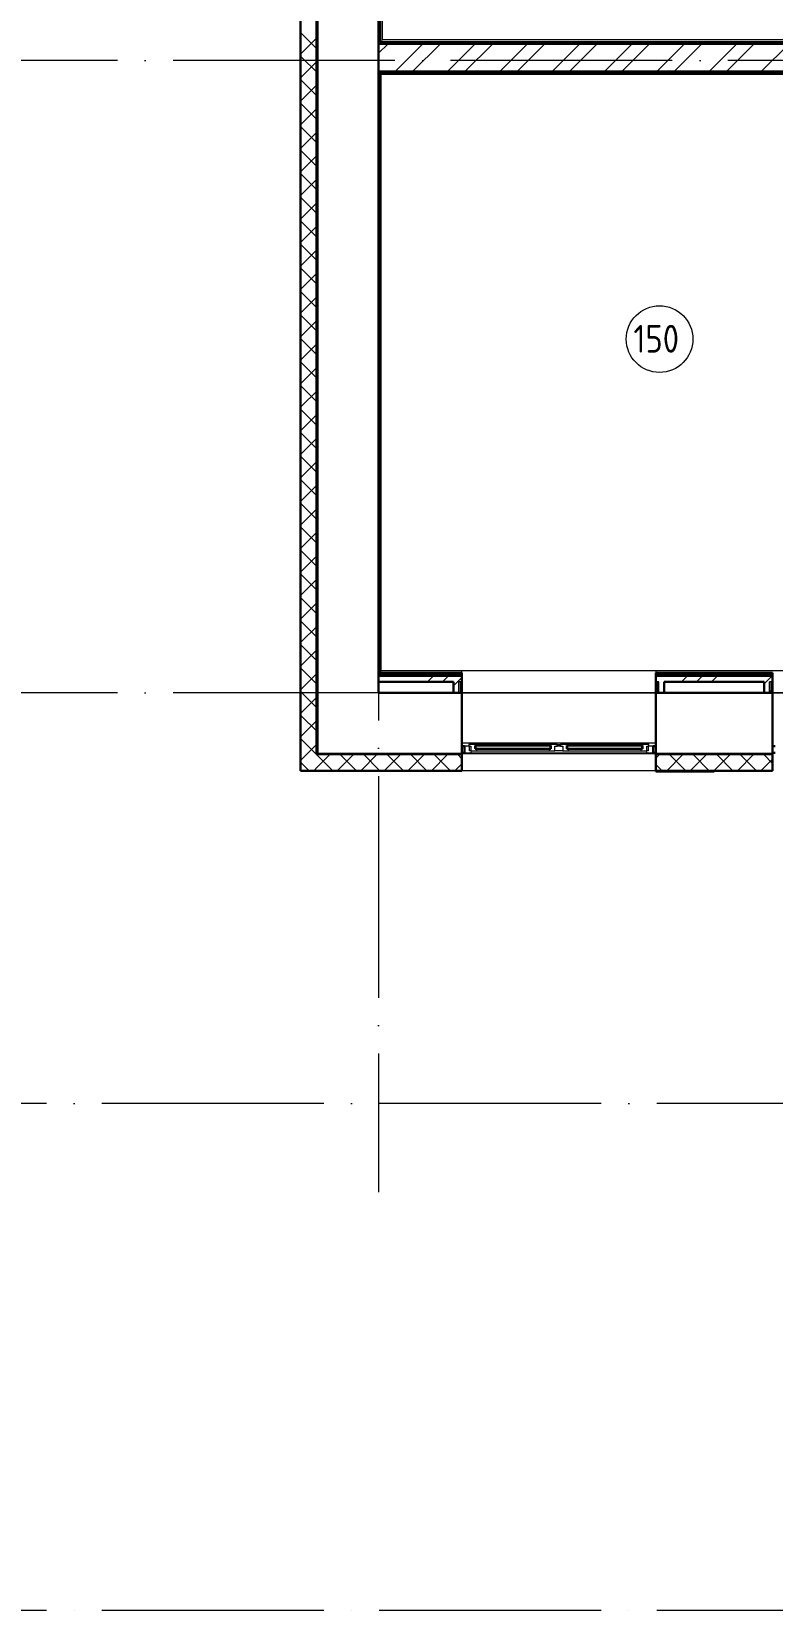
# Model space of a CAD drawing. Header units: millimetres. Extents: x -695119 to 412940, y -249585 to 622758.
# Drawn here: x -16635 to -9958, y 88365 to 102594 of the extents above; entities that cross this region are included whole.
import ezdxf

# ---------------------------------------------------------------- set-up
doc = ezdxf.new("R2010")
doc.units = ezdxf.units.MM
doc.linetypes.add('ADSK_Линия сетки', pattern=[25, 20, -2.5, 0, -2.5])
for name, color, linetype, lineweight in [('_ Окна', 252, 'Continuous', 30), ('Марки помещений', 8, 'Continuous', 20), ('Ограждение', 8, 'Continuous', 9), ('Окна', 252, 'Continuous', 9), ('Оси', 252, 'Continuous', 9), ('Стены внутренние', 252, 'Continuous', 18), ('Стены наружные', 252, 'Continuous', 18), ('Стены штриховка', 7, 'Continuous', 9)]:
    doc.layers.add(name, color=color, linetype=linetype, lineweight=lineweight)
doc.styles.add('GOST Common_3', font='', dxfattribs={"height": 3.5})
doc.styles.get('GOST Common_3').set_extended_font_data('GOST type B')

# ---------------------------------------------------------------- blocks, each defined once
blk = doc.blocks.new('1 этаж')
at = {"layer": '_ Окна', "color": 251, "true_color": 0x636466}
for p, q in [((-57683, 14976), (-57708, 14976)), ((-57683, 14918), (-57683, 14976)), ((-57585, 14984), (-57588, 14984)), ((-57588, 14984), (-57588, 14952)), ((-57588, 14952), (-57585, 14952)), ((-56908, 14984), (-57585, 14984)), ((-57585, 14984), (-57585, 14952)), ((-57585, 14952), (-57585, 14984)), ((-57585, 14952), (-56908, 14952)), ((-56908, 14952), (-56908, 14984)), ((-56908, 14984), (-56908, 14952)), ((-56905, 14984), (-56908, 14984)), ((-56908, 14952), (-56905, 14952)), ((-56905, 14952), (-56905, 14984)), ((-56758, 14984), (-56761, 14984)), ((-56761, 14984), (-56761, 14952)), ((-56761, 14952), (-56758, 14952)), ((-56081, 14984), (-56758, 14984)), ((-56758, 14984), (-56758, 14952)), ((-56758, 14952), (-56758, 14984)), ((-56758, 14952), (-56081, 14952)), ((-56081, 14952), (-56081, 14984)), ((-56081, 14984), (-56081, 14952)), ((-56078, 14984), (-56081, 14984)), ((-56081, 14952), (-56078, 14952)), ((-56078, 14952), (-56078, 14984)), ((-55958, 14976), (-55983, 14976)), ((-55983, 14976), (-55983, 14918)), ((-54883, 14976), (-54908, 14976)), ((-57708, 14918), (-57683, 14918)), ((-55983, 14918), (-55958, 14918)), ((-54908, 14918), (-54883, 14918))]:
    blk.add_line(p, q, dxfattribs=at)
at = {"layer": '_ Окна', "color": 251, "lineweight": 18, "true_color": 0x636466}
for p, q in [((-57645, 14976), (-57683, 14976)), ((-57683, 14976), (-57683, 14918)), ((-57589, 14993), (-57645, 14993)), ((-57645, 14993), (-57645, 14976)), ((-57645, 14976), (-57625, 14976)), ((-57637, 14935), (-57637, 14976)), ((-57625, 14976), (-57625, 14935)), ((-57588, 14992), (-57589, 14993)), ((-57587, 14993), (-57588, 14992)), ((-57588, 14952), (-57588, 14984)), ((-57588, 14984), (-57570, 14984)), ((-57570, 14952), (-57588, 14952)), ((-57572, 14993), (-57587, 14993)), ((-57574, 14935), (-57570, 14952)), ((-57570, 14984), (-57572, 14993)), ((-56920, 14993), (-56923, 14984)), ((-56923, 14984), (-56905, 14984)), ((-56905, 14952), (-56923, 14952)), ((-56923, 14952), (-56918, 14935)), ((-56906, 14993), (-56920, 14993)), ((-56905, 14992), (-56906, 14993)), ((-56904, 14993), (-56905, 14992)), ((-56905, 14984), (-56905, 14952)), ((-56848, 14993), (-56904, 14993)), ((-56868, 14935), (-56868, 14976)), ((-56868, 14976), (-56848, 14976)), ((-56848, 14976), (-56848, 14993)), ((-56762, 14993), (-56818, 14993)), ((-56818, 14993), (-56818, 14976)), ((-56818, 14976), (-56798, 14976)), ((-56798, 14976), (-56798, 14935)), ((-56761, 14992), (-56762, 14993)), ((-56760, 14993), (-56761, 14992)), ((-56761, 14952), (-56761, 14984)), ((-56761, 14984), (-56743, 14984)), ((-56743, 14952), (-56761, 14952)), ((-56745, 14993), (-56760, 14993)), ((-56747, 14935), (-56743, 14952)), ((-56743, 14984), (-56745, 14993)), ((-56093, 14993), (-56096, 14984)), ((-56096, 14984), (-56078, 14984)), ((-56078, 14952), (-56096, 14952)), ((-56096, 14952), (-56091, 14935)), ((-56079, 14993), (-56093, 14993)), ((-56078, 14992), (-56079, 14993)), ((-56077, 14993), (-56078, 14992)), ((-56078, 14984), (-56078, 14952)), ((-56021, 14993), (-56077, 14993)), ((-56041, 14935), (-56041, 14976)), ((-56041, 14976), (-56021, 14976)), ((-56029, 14976), (-56029, 14935)), ((-56021, 14976), (-56021, 14993)), ((-55983, 14976), (-56021, 14976)), ((-55983, 14918), (-55983, 14976)), ((-57683, 14918), (-57623, 14918)), ((-57625, 14935), (-57637, 14935)), ((-57625, 14935), (-57574, 14935)), ((-57623, 14918), (-57619, 14935)), ((-56918, 14935), (-56868, 14935)), ((-56798, 14935), (-56747, 14935)), ((-56091, 14935), (-56041, 14935)), ((-56047, 14935), (-56042, 14918)), ((-56042, 14918), (-55983, 14918)), ((-56029, 14935), (-56041, 14935))]:
    blk.add_line(p, q, dxfattribs=at)
at = {"layer": 'Марки помещений', "color": 251, "true_color": 0x636466}
blk.add_circle((-55925, 18646), 300, dxfattribs=at)
at = {"layer": 'Ограждение', "color": 251, "true_color": 0x636466}
for p, q in [((-58423, 21343), (-58423, 26638)), ((-44468, 21343), (-58423, 21343)), ((-58443, 21043), (-58433, 21033)), ((-58433, 21033), (-53083, 21033)), ((-58433, 15658), (-58433, 21033)), ((-58443, 15658), (-53088, 15658)), ((-57708, 15638), (-57708, 15658)), ((-57708, 15658), (-55958, 15658)), ((-55958, 15658), (-55958, 15638)), ((-57708, 15458), (-55958, 15458)), ((-54908, 15458), (-53158, 15458)), ((-57708, 15008), (-55958, 15008))]:
    blk.add_line(p, q, dxfattribs=at)
blk.add_open_spline([(-58423, 21343), (-58423, 21343), (-58423, 21343), (-58423, 21343), (-58423, 21343), (-58424, 21342), (-58424, 21342), (-58424, 21342), (-58425, 21341), (-58425, 21341), (-58426, 21340), (-58426, 21340), (-58427, 21339), (-58427, 21339), (-58428, 21338)], degree=3, knots=[0, 0, 0, 0, 0.166667, 0.25, 0.333333, 0.416667, 0.458333, 0.5, 0.583333, 0.666667, 0.708333, 0.75, 0.833333, 1, 1, 1, 1], dxfattribs=at)
at = {"layer": 'Окна', "color": 251, "true_color": 0x636466}
for p, q in [((-57587, 14993), (-57589, 14993)), ((-56920, 14993), (-57572, 14993)), ((-56904, 14993), (-56906, 14993)), ((-56848, 14993), (-56818, 14993)), ((-56818, 14976), (-56848, 14976)), ((-56760, 14993), (-56762, 14993)), ((-56093, 14993), (-56745, 14993)), ((-56077, 14993), (-56079, 14993)), ((-57623, 14918), (-56042, 14918)), ((-57574, 14935), (-56918, 14935)), ((-56798, 14935), (-56868, 14935)), ((-56747, 14935), (-56091, 14935))]:
    blk.add_line(p, q, dxfattribs=at)
at = {"layer": 'Оси', "color": 251, "linetype": 'ADSK_Линия сетки', "ltscale": 100, "true_color": 0x636466}
for p, q in [((-58458, 32209), (-58458, 10958)), ((-808, 21158), (-72530, 21158)), ((-808, 15458), (-72530, 15458)), ((-26450, 11758), (-72530, 11758)), ((-26450, 7188), (-72530, 7188))]:
    blk.add_line(p, q, dxfattribs=at)
at = {"layer": 'Стены внутренние', "color": 251, "lineweight": 30, "true_color": 0x636466}
for p, q in [((-59160, 27560), (-59160, 14756)), ((-58458, 15458), (-58458, 15558)), ((-57783, 15458), (-58458, 15458)), ((-57708, 14908), (-57708, 15458)), ((-55958, 15458), (-55958, 14908)), ((-54983, 15458), (-55883, 15458)), ((-54908, 14908), (-54908, 15458)), ((-57708, 14756), (-57708, 14898)), ((-55958, 14908), (-54908, 14908)), ((-55958, 14898), (-55958, 14756)), ((-54908, 14756), (-54908, 14898)), ((-59160, 14756), (-57708, 14756)), ((-55958, 14756), (-54908, 14756))]:
    blk.add_line(p, q, dxfattribs=at)
at = {"layer": 'Стены внутренние', "color": 251, "linetype": 'Continuous', "lineweight": 9, "true_color": 0x636466}
for p, q in [((-59008, 21256), (-59158, 21406)), ((-59158, 21216), (-59008, 21366)), ((-59008, 21044), (-59158, 21194)), ((-59158, 21004), (-59008, 21154)), ((-59008, 20832), (-59158, 20982)), ((-59158, 20792), (-59008, 20942)), ((-59008, 20620), (-59158, 20770)), ((-59158, 20580), (-59008, 20730)), ((-59008, 20408), (-59158, 20558)), ((-59158, 20367), (-59008, 20517)), ((-59008, 20196), (-59158, 20346)), ((-59158, 20155), (-59008, 20305)), ((-59008, 19984), (-59158, 20134)), ((-59158, 19943), (-59008, 20093)), ((-59008, 19771), (-59158, 19921)), ((-59158, 19731), (-59008, 19881)), ((-59008, 19559), (-59158, 19709)), ((-59158, 19519), (-59008, 19669)), ((-59008, 19347), (-59158, 19497)), ((-59158, 19307), (-59008, 19457)), ((-59008, 19135), (-59158, 19285)), ((-59158, 19095), (-59008, 19245)), ((-59008, 18923), (-59158, 19073)), ((-59158, 19009), (-59160, 19006)), ((-59158, 18883), (-59008, 19033)), ((-59008, 18711), (-59158, 18861)), ((-59158, 18670), (-59008, 18820)), ((-59008, 18499), (-59158, 18649)), ((-59158, 18458), (-59008, 18608)), ((-59008, 18287), (-59158, 18437)), ((-59158, 18246), (-59008, 18396)), ((-59008, 18074), (-59158, 18224)), ((-59158, 18034), (-59008, 18184)), ((-59008, 17862), (-59158, 18012)), ((-59158, 17822), (-59008, 17972)), ((-59008, 17650), (-59158, 17800)), ((-59158, 17776), (-59160, 17780)), ((-59158, 17610), (-59008, 17760)), ((-59008, 17438), (-59158, 17588)), ((-59158, 17573), (-59158, 17574)), ((-59158, 17398), (-59008, 17548)), ((-59008, 17226), (-59158, 17376)), ((-59158, 17185), (-59008, 17335)), ((-59008, 17014), (-59158, 17164)), ((-59158, 16973), (-59008, 17123)), ((-59008, 16802), (-59158, 16952)), ((-59158, 16761), (-59008, 16911)), ((-59008, 16590), (-59158, 16740)), ((-59158, 16549), (-59008, 16699)), ((-59008, 16377), (-59158, 16527)), ((-59158, 16337), (-59008, 16487)), ((-59008, 16165), (-59158, 16315)), ((-59158, 16125), (-59008, 16275)), ((-59008, 15953), (-59158, 16103)), ((-59158, 15913), (-59008, 16063)), ((-59008, 15741), (-59158, 15891)), ((-59158, 15701), (-59008, 15851)), ((-59008, 15529), (-59158, 15679)), ((-59158, 15541), (-59160, 15545)), ((-59158, 15488), (-59008, 15638)), ((-59008, 15317), (-59158, 15467)), ((-59158, 15276), (-59008, 15426)), ((-59008, 15105), (-59158, 15255)), ((-59158, 15064), (-59008, 15214)), ((-59008, 14892), (-59158, 15042)), ((-59158, 14852), (-59008, 15002)), ((-59086, 14758), (-59158, 14830)), ((-59008, 14790), (-58899, 14898)), ((-58874, 14758), (-59008, 14892)), ((-58827, 14758), (-58687, 14898)), ((-58661, 14758), (-58801, 14898)), ((-58615, 14758), (-58475, 14898)), ((-58449, 14758), (-58589, 14898)), ((-58403, 14758), (-58263, 14898)), ((-58237, 14758), (-58377, 14898)), ((-58191, 14758), (-58051, 14898)), ((-58025, 14758), (-58165, 14898)), ((-57979, 14758), (-57839, 14898)), ((-57813, 14758), (-57953, 14898)), ((-57767, 14758), (-57710, 14815)), ((-57710, 14867), (-57741, 14898)), ((-55956, 14872), (-55930, 14898)), ((-55904, 14758), (-55956, 14810)), ((-55857, 14758), (-55717, 14898)), ((-55692, 14758), (-55832, 14898)), ((-55645, 14758), (-55505, 14898)), ((-55480, 14758), (-55620, 14898)), ((-55433, 14758), (-55293, 14898)), ((-55267, 14758), (-55407, 14898)), ((-55221, 14758), (-55081, 14898)), ((-55055, 14758), (-55195, 14898)), ((-55009, 14758), (-54910, 14857)), ((-54910, 14825), (-54983, 14898)), ((-59039, 14758), (-59008, 14790)), ((-58705, 14756), (-58706, 14758)), ((-58562, 14758), (-58562, 14757)), ((-58327, 14758), (-58328, 14756)), ((-55889, 14756), (-55890, 14758)), ((-55863, 14758), (-55865, 14756)), ((-55512, 14758), (-55513, 14756))]:
    blk.add_line(p, q, dxfattribs=at)
at = {"layer": 'Стены внутренние', "color": 251, "true_color": 0x636466}
for p, q in [((-55958, 14908), (-57708, 14908)), ((-55958, 14756), (-57708, 14756))]:
    blk.add_line(p, q, dxfattribs=at)
at = {"layer": 'Стены наружные', "color": 251, "lineweight": 30, "true_color": 0x636466}
for p, q in [((-59018, 27408), (-59018, 14908)), ((-59008, 14908), (-59008, 27408)), ((-58458, 26858), (-58458, 15558)), ((-58443, 21323), (-58443, 26838)), ((-58458, 21308), (-44468, 21308)), ((-44398, 21323), (-58443, 21323)), ((-58458, 21058), (-53058, 21058)), ((-58443, 21043), (-53073, 21043)), ((-58443, 15638), (-58443, 21043)), ((-58458, 15633), (-58443, 15633)), ((-58443, 15633), (-58458, 15633)), ((-58458, 15558), (-57783, 15558)), ((-57708, 15638), (-58443, 15638)), ((-57783, 15558), (-57783, 15458)), ((-57708, 15458), (-57708, 15638)), ((-54908, 15638), (-55958, 15638)), ((-55958, 15638), (-55958, 15458)), ((-55883, 15558), (-54983, 15558)), ((-55883, 15458), (-55883, 15558)), ((-54983, 15558), (-54983, 15458)), ((-54908, 15458), (-54908, 15638)), ((-57783, 15458), (-57708, 15458)), ((-55958, 15458), (-55883, 15458)), ((-54983, 15458), (-54908, 15458)), ((-57708, 14908), (-59018, 14908)), ((-57708, 14898), (-57708, 14908)), ((-55958, 14908), (-55958, 14898)), ((-54908, 14898), (-54908, 14908)), ((-55433, 14755), (-55958, 14755)), ((-55958, 14755), (-55958, 14750)), ((-55958, 14750), (-55433, 14750)), ((-55433, 14750), (-55433, 14755))]:
    blk.add_line(p, q, dxfattribs=at)
at = {"layer": 'Стены наружные', "color": 251, "linetype": 'Continuous', "lineweight": 9, "true_color": 0x636466}
for p, q in [((-59008, 21398), (-59018, 21398)), ((-59008, 21298), (-59018, 21298)), ((-58458, 21223), (-58372, 21308)), ((-58429, 21308), (-58414, 21323)), ((-58308, 21058), (-58058, 21308)), ((-58151, 21058), (-57901, 21308)), ((-58005, 21308), (-57990, 21323)), ((-57836, 21058), (-57586, 21308)), ((-57679, 21058), (-57429, 21308)), ((-57581, 21308), (-57566, 21323)), ((-57365, 21058), (-57115, 21308)), ((-57208, 21058), (-56958, 21308)), ((-57156, 21308), (-57141, 21323)), ((-56894, 21058), (-56644, 21308)), ((-56736, 21058), (-56486, 21308)), ((-56732, 21308), (-56717, 21323)), ((-56422, 21058), (-56172, 21308)), ((-56308, 21308), (-56293, 21323)), ((-56265, 21058), (-56015, 21308)), ((-55951, 21058), (-55701, 21308)), ((-55884, 21308), (-55869, 21323)), ((-55793, 21058), (-55543, 21308)), ((-55479, 21058), (-55229, 21308)), ((-55459, 21308), (-55444, 21323)), ((-55322, 21058), (-55072, 21308)), ((-55035, 21308), (-55020, 21323)), ((-55008, 21058), (-54758, 21308)), ((-59008, 21198), (-59018, 21198)), ((-59008, 21098), (-59018, 21098)), ((-59008, 20998), (-59018, 20998)), ((-57922, 21043), (-57922, 21058)), ((-57322, 21043), (-57322, 21058)), ((-56722, 21043), (-56722, 21058)), ((-56122, 21043), (-56122, 21058)), ((-55522, 21043), (-55522, 21058)), ((-54922, 21043), (-54922, 21058)), ((-59008, 20898), (-59018, 20898)), ((-59008, 20798), (-59018, 20798)), ((-58458, 20855), (-58443, 20870)), ((-59008, 20698), (-59018, 20698)), ((-59008, 20598), (-59018, 20598)), ((-59008, 20498), (-59018, 20498)), ((-59008, 20398), (-59018, 20398)), ((-58458, 20431), (-58443, 20446)), ((-59008, 20298), (-59018, 20298)), ((-59008, 20198), (-59018, 20198)), ((-59008, 20098), (-59018, 20098)), ((-59008, 19998), (-59018, 19998)), ((-58458, 20007), (-58443, 20022)), ((-59008, 19898), (-59018, 19898)), ((-59008, 19798), (-59018, 19798)), ((-59008, 19698), (-59018, 19698)), ((-59008, 19598), (-59018, 19598)), ((-59008, 19498), (-59018, 19498)), ((-58458, 19583), (-58443, 19598)), ((-59008, 19398), (-59018, 19398)), ((-59008, 19298), (-59018, 19298)), ((-59008, 19198), (-59018, 19198)), ((-59008, 19098), (-59018, 19098)), ((-58458, 19158), (-58443, 19173)), ((-59008, 18998), (-59018, 18998)), ((-59008, 18898), (-59018, 18898)), ((-59008, 18798), (-59018, 18798)), ((-59008, 18698), (-59018, 18698)), ((-58458, 18734), (-58443, 18749)), ((-59008, 18598), (-59018, 18598)), ((-59008, 18498), (-59018, 18498)), ((-59008, 18398), (-59018, 18398)), ((-59008, 18298), (-59018, 18298)), ((-58458, 18310), (-58443, 18325)), ((-59008, 18198), (-59018, 18198)), ((-59008, 18098), (-59018, 18098)), ((-59008, 17998), (-59018, 17998)), ((-59008, 17898), (-59018, 17898)), ((-59008, 17798), (-59018, 17798)), ((-58458, 17885), (-58443, 17900)), ((-59008, 17698), (-59018, 17698)), ((-59008, 17598), (-59018, 17598)), ((-59008, 17498), (-59018, 17498)), ((-59008, 17398), (-59018, 17398)), ((-58458, 17461), (-58443, 17476)), ((-59008, 17298), (-59018, 17298)), ((-59008, 17198), (-59018, 17198)), ((-59008, 17098), (-59018, 17098)), ((-59008, 16998), (-59018, 16998)), ((-58458, 17037), (-58443, 17052)), ((-59008, 16898), (-59018, 16898)), ((-59008, 16798), (-59018, 16798)), ((-59008, 16698), (-59018, 16698)), ((-59008, 16598), (-59018, 16598)), ((-58458, 16613), (-58443, 16628)), ((-59008, 16498), (-59018, 16498)), ((-59008, 16398), (-59018, 16398)), ((-59008, 16298), (-59018, 16298)), ((-59008, 16198), (-59018, 16198)), ((-59008, 16098), (-59018, 16098)), ((-58458, 16188), (-58443, 16203)), ((-59008, 15998), (-59018, 15998)), ((-59008, 15898), (-59018, 15898)), ((-59008, 15798), (-59018, 15798)), ((-59008, 15698), (-59018, 15698)), ((-58458, 15764), (-58443, 15779)), ((-59008, 15598), (-59018, 15598)), ((-58402, 15608), (-58389, 15621)), ((-58389, 15621), (-58377, 15633)), ((-58189, 15608), (-58177, 15621)), ((-58177, 15621), (-58164, 15633)), ((-58164, 15633), (-58159, 15638)), ((-58016, 15558), (-57966, 15608)), ((-57977, 15608), (-57965, 15621)), ((-57965, 15621), (-57952, 15633)), ((-57881, 15558), (-57831, 15608)), ((-57783, 15521), (-57746, 15558)), ((-57765, 15608), (-57753, 15621)), ((-57753, 15621), (-57740, 15633)), ((-57746, 15558), (-57708, 15596)), ((-57740, 15633), (-57735, 15638)), ((-55958, 15506), (-55945, 15519)), ((-55945, 15519), (-55933, 15531)), ((-55856, 15608), (-55843, 15621)), ((-55843, 15621), (-55831, 15633)), ((-55726, 15558), (-55676, 15608)), ((-55644, 15608), (-55631, 15621)), ((-55631, 15621), (-55619, 15633)), ((-55619, 15633), (-55614, 15638)), ((-55591, 15558), (-55541, 15608)), ((-55456, 15558), (-55406, 15608)), ((-55432, 15608), (-55419, 15621)), ((-55419, 15621), (-55407, 15633)), ((-55220, 15608), (-55207, 15621)), ((-55207, 15621), (-55195, 15633)), ((-55195, 15633), (-55190, 15638)), ((-55007, 15608), (-54995, 15621)), ((-54995, 15621), (-54982, 15633)), ((-54983, 15538), (-54963, 15558)), ((-54963, 15558), (-54913, 15608)), ((-59008, 15498), (-59018, 15498)), ((-59008, 15398), (-59018, 15398)), ((-54933, 15471), (-54920, 15483)), ((-54920, 15483), (-54908, 15496)), ((-59008, 15298), (-59018, 15298)), ((-59008, 15198), (-59018, 15198)), ((-59008, 15098), (-59018, 15098)), ((-59008, 14998), (-59018, 14998)), ((-55886, 14750), (-55888, 14755)), ((-55865, 14755), (-55868, 14750))]:
    blk.add_line(p, q, dxfattribs=at)
at = {"layer": 'Стены штриховка', "color": 251, "true_color": 0x636466}
for p, q in [((-59158, 14756), (-59158, 27560)), ((-58443, 21043), (-58458, 21043)), ((-58458, 15621), (-57708, 15621)), ((-58458, 15608), (-57708, 15608)), ((-58443, 15633), (-57708, 15633)), ((-57708, 15633), (-58443, 15633)), ((-57733, 15458), (-57733, 15558)), ((-57708, 15558), (-57733, 15558)), ((-57720, 15458), (-57720, 15558)), ((-55958, 15633), (-54908, 15633)), ((-54908, 15633), (-55958, 15633)), ((-55958, 15621), (-54908, 15621)), ((-55958, 15608), (-54908, 15608)), ((-55933, 15558), (-55958, 15558)), ((-55945, 15458), (-55945, 15558)), ((-55933, 15458), (-55933, 15558)), ((-54933, 15458), (-54933, 15558)), ((-54908, 15558), (-54933, 15558)), ((-54920, 15458), (-54920, 15558)), ((-59008, 14908), (-59008, 14898)), ((-57708, 14898), (-59008, 14898)), ((-57710, 14898), (-57710, 14758)), ((-54908, 14898), (-55958, 14898)), ((-55956, 14758), (-55956, 14898)), ((-54910, 14898), (-54910, 14758)), ((-57710, 14758), (-59160, 14758)), ((-54910, 14758), (-55956, 14758))]:
    blk.add_line(p, q, dxfattribs=at)
at = {"layer": 'Марки помещений', "color": 251, "true_color": 0x636466, "style": 'GOST Common_3', "width": 0.9}
blk.add_text('150', height=250, dxfattribs=at).set_placement((-56160, 18524))

msp = doc.modelspace()

# ---------------------------------------------------------------- block references
msp.add_blockref('1 этаж', (44950.089, 81176.937))

doc.saveas('drawing.dxf')
